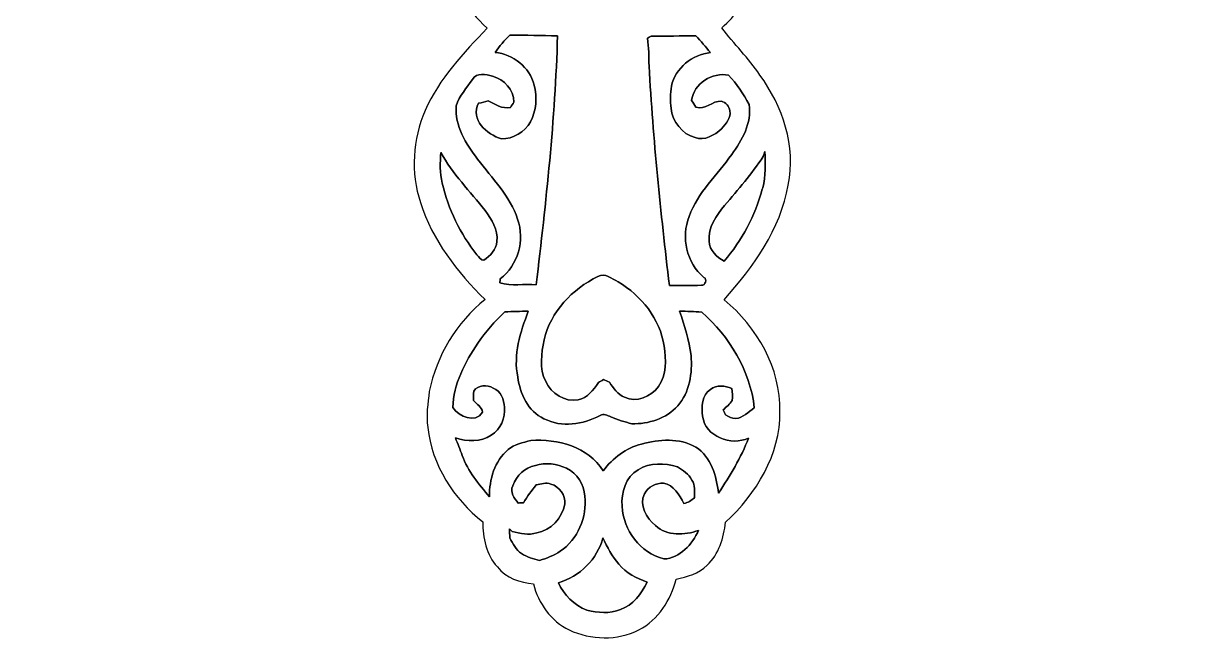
# Model space of a CAD drawing. Header units: centimetres. Extents: x -9.1 to 9.1, y -13.4 to 13.3.
# Drawn here: x -9.13 to 9.1, y -13.37 to -3.67 of the extents above; entities that cross this region are included whole.
import ezdxf

# ---------------------------------------------------------------- set-up
doc = ezdxf.new("R2010")
doc.units = ezdxf.units.CM
doc.header["$MEASUREMENT"] = 0
doc.layers.add('Camada 1', color=7, linetype='Continuous')

msp = doc.modelspace()

# ---------------------------------------------------------------- linework, layer by layer
at = {"layer": 'Camada 1', "color": 156}
for points, knots in [([(-0.7821, 12.99104), (-0.5775, 13.19671), (-0.28963, 13.30959), (-0.00141, 13.31806), (-0.00141, 13.31806), (0.34008, 13.31559), (0.68297, 13.15861), (0.89076, 12.88415), (0.89076, 12.88415), (1.12148, 12.59487), (1.18533, 12.18776), (1.0682, 11.83852), (1.0682, 11.83852), (1.03187, 11.71328), (0.9525, 11.6085), (0.89288, 11.49456), (0.89288, 11.49456), (0.89429, 11.26666), (0.93698, 11.04088), (0.96414, 10.81511), (0.96414, 10.81511), (1.40582, 10.79358), (1.8549, 10.59568), (2.11771, 10.2309), (2.11771, 10.2309), (2.34809, 9.92751), (2.43945, 9.54369), (2.47015, 9.17045), (2.47015, 9.17045), (2.48532, 9.07062), (2.46661, 8.96231), (2.5167, 8.87024), (2.5167, 8.87024), (2.75271, 8.37529), (2.88149, 7.8052), (2.76331, 7.26086), (2.76331, 7.26086), (2.6938, 6.92714), (2.54776, 6.6033), (2.30857, 6.35669), (2.30857, 6.35669), (2.49836, 6.17748), (2.60631, 5.93195), (2.68427, 5.68747), (2.68427, 5.68747), (2.81657, 5.26062), (2.83069, 4.77448), (2.6222, 4.36915), (2.6222, 4.36915), (3.04375, 4.4792), (3.48614, 4.47604), (3.91829, 4.44958), (3.91829, 4.44958), (4.17052, 4.41924), (4.41888, 4.36245), (4.65842, 4.27708), (4.65842, 4.27708), (4.87362, 4.4143), (5.07576, 4.5787), (5.31883, 4.66831), (5.31883, 4.66831), (5.79191, 4.85315), (6.34576, 4.88173), (6.81177, 4.66054), (6.81177, 4.66054), (7.0238, 4.56423), (7.2009, 4.40619), (7.34413, 4.22451), (7.34413, 4.22451), (7.60236, 4.23438), (7.8807, 4.16947), (8.06379, 3.97544), (8.06379, 3.97544), (8.22466, 3.82658), (8.2864, 3.6068), (8.32238, 3.39794), (8.32238, 3.39794), (8.58485, 3.24167), (8.8466, 3.04835), (8.97078, 2.75872), (8.97078, 2.75872), (9.06426, 2.44722), (9.10132, 2.10326), (8.99089, 1.79105), (8.99089, 1.79105), (8.89916, 1.51729), (8.72559, 1.27599), (8.51217, 1.08374), (8.51217, 1.08374), (8.42186, 1.01035), (8.3954, 0.89358), (8.34707, 0.7934), (8.34707, 0.7934), (8.27229, 0.63394), (8.16222, 0.47978), (8.00028, 0.40075), (8.00028, 0.40075), (7.82389, 0.31537), (7.62528, 0.29669), (7.44395, 0.22542), (7.44395, 0.22542), (7.30143, -0.08466), (6.99593, -0.2988), (6.66679, -0.36865), (6.66679, -0.36865), (6.37928, -0.4385), (6.07976, -0.41768), (5.78943, -0.37889), (5.78943, -0.37889), (5.36857, -0.32597), (4.98686, -0.12734), (4.62738, 0.08714), (4.62738, 0.08714), (4.11621, -0.23847), (3.49496, -0.37112), (2.89348, -0.3383), (2.89348, -0.3383), (2.74179, -0.33513), (2.59432, -0.29739), (2.44722, -0.26528), (2.44722, -0.26528), (2.44052, -0.63675), (2.516, -1.00365), (2.52518, -1.37478), (2.52518, -1.37478), (2.5541, -1.93852), (2.5273, -2.5206), (2.31422, -3.05047), (2.31422, -3.05047), (2.21014, -3.31364), (2.04857, -3.55494), (1.83339, -3.73979), (1.83339, -3.73979), (2.02742, -3.99097), (2.25, -4.21922), (2.43134, -4.48062), (2.43134, -4.48062), (2.78977, -4.9717), (3.00248, -5.60139), (2.87796, -6.20959), (2.87796, -6.20959), (2.75307, -6.90386), (2.33115, -7.49723), (1.87006, -8.01229), (1.87006, -8.01229), (2.38901, -8.43986), (2.76189, -9.08614), (2.74567, -9.77159), (2.74567, -9.77159), (2.7559, -10.44575), (2.37243, -11.05958), (1.89335, -11.50584), (1.89335, -11.50584), (1.86055, -11.75173), (1.7921, -12.00962), (1.60338, -12.18352), (1.60338, -12.18352), (1.4725, -12.31265), (1.29222, -12.36802), (1.11583, -12.40048), (1.11583, -12.40048), (1.03433, -12.72786), (0.83572, -13.04008), (0.53057, -13.19917), (0.53057, -13.19917), (0.19297, -13.36993), (-0.2226, -13.35863), (-0.56198, -13.19917), (-0.56198, -13.19917), (-0.8509, -13.063), (-1.0488, -12.78042), (-1.12253, -12.47422), (-1.12253, -12.47422), (-1.3349, -12.45693), (-1.55256, -12.38144), (-1.69016, -12.21034), (-1.69016, -12.21034), (-1.86619, -12.01949), (-1.91698, -11.75278), (-1.91876, -11.50126), (-1.91876, -11.50126), (-2.37384, -11.13649), (-2.72204, -10.60732), (-2.78024, -10.01818), (-2.78024, -10.01818), (-2.81269, -9.82944), (-2.77953, -9.6393), (-2.75907, -9.45127), (-2.75907, -9.45127), (-2.64159, -8.88965), (-2.33115, -8.36753), (-1.8817, -8.00946), (-1.8817, -8.00946), (-2.32127, -7.58155), (-2.71039, -7.07495), (-2.89772, -6.48334), (-2.89772, -6.48334), (-3.0494, -6.01415), (-3.02541, -5.48957), (-2.82151, -5.03977), (-2.82151, -5.03977), (-2.60526, -4.53602), (-2.21933, -4.13597), (-1.84925, -3.74297), (-1.84925, -3.74297), (-2.18227, -3.46321), (-2.3696, -3.04799), (-2.46238, -2.63102), (-2.46238, -2.63102), (-2.5982, -2.05527), (-2.55198, -1.45944), (-2.51283, -0.87558), (-2.51283, -0.87558), (-2.51283, -0.87558), (-2.4959, -0.85195), (-2.4959, -0.85195), (-2.4959, -0.85195), (-2.49061, -0.72073), (-2.48637, -0.58949), (-2.46556, -0.45966), (-2.46556, -0.45966), (-2.46308, -0.40815), (-2.46062, -0.35701), (-2.45816, -0.30621), (-2.45816, -0.30621), (-2.46803, -0.29669), (-2.48778, -0.27798), (-2.49765, -0.26882), (-2.49765, -0.26882), (-2.70581, -0.31855), (-2.92206, -0.34042), (-3.13477, -0.31291), (-3.13477, -0.31291), (-3.65936, -0.27164), (-4.17724, -0.1136), (-4.62385, 0.16722), (-4.62385, 0.16722), (-4.89832, 0.00847), (-5.16395, -0.17003), (-5.45994, -0.28787), (-5.45994, -0.28787), (-5.9891, -0.48718), (-6.61492, -0.4512), (-7.09824, -0.14746), (-7.09824, -0.14746), (-7.28345, -0.03915), (-7.44326, 0.11994), (-7.51769, 0.32456), (-7.51769, 0.32456), (-7.75511, 0.40286), (-8.02216, 0.43144), (-8.21795, 0.60077), (-8.21795, 0.60077), (-8.37071, 0.73377), (-8.42574, 0.93591), (-8.53016, 1.10172), (-8.53016, 1.10172), (-8.68644, 1.24989), (-8.8399, 1.40652), (-8.93692, 1.6016), (-8.93692, 1.6016), (-9.1327, 1.96744), (-9.11366, 2.41406), (-8.97784, 2.79646), (-8.97784, 2.79646), (-8.86847, 3.08151), (-8.60248, 3.24872), (-8.36083, 3.41066), (-8.36083, 3.41066), (-8.33543, 3.61631), (-8.24582, 3.82057), (-8.08214, 3.95286), (-8.08214, 3.95286), (-7.89586, 4.10739), (-7.64433, 4.15466), (-7.40798, 4.1476), (-7.40798, 4.1476), (-7.1247, 4.53602), (-6.65339, 4.76849), (-6.17431, 4.77378), (-6.17431, 4.77378), (-5.80354, 4.77485), (-5.40456, 4.76355), (-5.08282, 4.55507), (-5.08282, 4.55507), (-4.89761, 4.43123), (-4.73109, 4.28096), (-4.54306, 4.16102), (-4.54306, 4.16102), (-4.12855, 4.39349), (-3.63677, 4.40055), (-3.17429, 4.39208), (-3.17429, 4.39208), (-2.99473, 4.38855), (-2.81552, 4.37656), (-2.63701, 4.35785), (-2.63701, 4.35785), (-2.68639, 4.46475), (-2.72625, 4.57553), (-2.75978, 4.6877), (-2.75978, 4.6877), (-2.83951, 5.05319), (-2.79152, 5.43453), (-2.66912, 5.78484), (-2.66912, 5.78484), (-2.59432, 5.99227), (-2.49485, 6.1969), (-2.33291, 6.35105), (-2.33291, 6.35105), (-2.68357, 6.74017), (-2.82327, 7.28203), (-2.81622, 7.79638), (-2.81622, 7.79638), (-2.82081, 8.13046), (-2.74319, 8.46208), (-2.6222, 8.77216), (-2.6222, 8.77216), (-2.56821, 8.89811), (-2.59079, 9.03816), (-2.56786, 9.17045), (-2.56786, 9.17045), (-2.52589, 9.59449), (-2.38583, 10.02735), (-2.07785, 10.33391), (-2.07785, 10.33391), (-1.7928, 10.63096), (-1.38606, 10.7823), (-0.98178, 10.81546), (-0.98178, 10.81546), (-0.95496, 11.05781), (-0.92039, 11.29947), (-0.89992, 11.54253), (-0.89992, 11.54253), (-1.22624, 11.96833), (-1.1684, 12.62168), (-0.7821, 12.99104)], [0, 0, 0, 0, 0.01176471, 0.01176471, 0.01176471, 0.01176471, 0.02352941, 0.02352941, 0.02352941, 0.02352941, 0.03529412, 0.03529412, 0.03529412, 0.03529412, 0.04705882, 0.04705882, 0.04705882, 0.04705882, 0.05882353, 0.05882353, 0.05882353, 0.05882353, 0.07058824, 0.07058824, 0.07058824, 0.07058824, 0.08235294, 0.08235294, 0.08235294, 0.08235294, 0.09411765, 0.09411765, 0.09411765, 0.09411765, 0.10588235, 0.10588235, 0.10588235, 0.10588235, 0.11764706, 0.11764706, 0.11764706, 0.11764706, 0.12941176, 0.12941176, 0.12941176, 0.12941176, 0.14117647, 0.14117647, 0.14117647, 0.14117647, 0.15294118, 0.15294118, 0.15294118, 0.15294118, 0.16470588, 0.16470588, 0.16470588, 0.16470588, 0.17647059, 0.17647059, 0.17647059, 0.17647059, 0.18823529, 0.18823529, 0.18823529, 0.18823529, 0.2, 0.2, 0.2, 0.2, 0.21176471, 0.21176471, 0.21176471, 0.21176471, 0.22352941, 0.22352941, 0.22352941, 0.22352941, 0.23529412, 0.23529412, 0.23529412, 0.23529412, 0.24705882, 0.24705882, 0.24705882, 0.24705882, 0.25882353, 0.25882353, 0.25882353, 0.25882353, 0.27058824, 0.27058824, 0.27058824, 0.27058824, 0.28235294, 0.28235294, 0.28235294, 0.28235294, 0.29411765, 0.29411765, 0.29411765, 0.29411765, 0.30588235, 0.30588235, 0.30588235, 0.30588235, 0.31764706, 0.31764706, 0.31764706, 0.31764706, 0.32941176, 0.32941176, 0.32941176, 0.32941176, 0.34117647, 0.34117647, 0.34117647, 0.34117647, 0.35294118, 0.35294118, 0.35294118, 0.35294118, 0.36470588, 0.36470588, 0.36470588, 0.36470588, 0.37647059, 0.37647059, 0.37647059, 0.37647059, 0.38823529, 0.38823529, 0.38823529, 0.38823529, 0.4, 0.4, 0.4, 0.4, 0.41176471, 0.41176471, 0.41176471, 0.41176471, 0.42352941, 0.42352941, 0.42352941, 0.42352941, 0.43529412, 0.43529412, 0.43529412, 0.43529412, 0.44705882, 0.44705882, 0.44705882, 0.44705882, 0.45882353, 0.45882353, 0.45882353, 0.45882353, 0.47058824, 0.47058824, 0.47058824, 0.47058824, 0.48235294, 0.48235294, 0.48235294, 0.48235294, 0.49411765, 0.49411765, 0.49411765, 0.49411765, 0.50588235, 0.50588235, 0.50588235, 0.50588235, 0.51764706, 0.51764706, 0.51764706, 0.51764706, 0.52941176, 0.52941176, 0.52941176, 0.52941176, 0.54117647, 0.54117647, 0.54117647, 0.54117647, 0.55294118, 0.55294118, 0.55294118, 0.55294118, 0.56470588, 0.56470588, 0.56470588, 0.56470588, 0.57647059, 0.57647059, 0.57647059, 0.57647059, 0.58823529, 0.58823529, 0.58823529, 0.58823529, 0.6, 0.6, 0.6, 0.6, 0.61176471, 0.61176471, 0.61176471, 0.61176471, 0.62352941, 0.62352941, 0.62352941, 0.62352941, 0.63529412, 0.63529412, 0.63529412, 0.63529412, 0.64705882, 0.64705882, 0.64705882, 0.64705882, 0.65882353, 0.65882353, 0.65882353, 0.65882353, 0.67058824, 0.67058824, 0.67058824, 0.67058824, 0.68235294, 0.68235294, 0.68235294, 0.68235294, 0.69411765, 0.69411765, 0.69411765, 0.69411765, 0.70588235, 0.70588235, 0.70588235, 0.70588235, 0.71764706, 0.71764706, 0.71764706, 0.71764706, 0.72941176, 0.72941176, 0.72941176, 0.72941176, 0.74117647, 0.74117647, 0.74117647, 0.74117647, 0.75294118, 0.75294118, 0.75294118, 0.75294118, 0.76470588, 0.76470588, 0.76470588, 0.76470588, 0.77647059, 0.77647059, 0.77647059, 0.77647059, 0.78823529, 0.78823529, 0.78823529, 0.78823529, 0.8, 0.8, 0.8, 0.8, 0.81176471, 0.81176471, 0.81176471, 0.81176471, 0.82352941, 0.82352941, 0.82352941, 0.82352941, 0.83529412, 0.83529412, 0.83529412, 0.83529412, 0.84705882, 0.84705882, 0.84705882, 0.84705882, 0.85882353, 0.85882353, 0.85882353, 0.85882353, 0.87058824, 0.87058824, 0.87058824, 0.87058824, 0.88235294, 0.88235294, 0.88235294, 0.88235294, 0.89411765, 0.89411765, 0.89411765, 0.89411765, 0.90588235, 0.90588235, 0.90588235, 0.90588235, 0.91764706, 0.91764706, 0.91764706, 0.91764706, 0.92941176, 0.92941176, 0.92941176, 0.92941176, 0.94117647, 0.94117647, 0.94117647, 0.94117647, 0.95294118, 0.95294118, 0.95294118, 0.95294118, 0.96470588, 0.96470588, 0.96470588, 0.96470588, 0.97647059, 0.97647059, 0.97647059, 0.97647059, 1, 1, 1, 1]), ([(-1.49224, -3.8548), (-1.49224, -3.8548), (-1.49224, -3.8548), (-1.49224, -3.8548), (-1.49224, -3.8548), (-1.57762, -3.93805), (-1.65876, -4.0259), (-1.72578, -4.12503), (-1.72578, -4.12503), (-1.44604, -4.15712), (-1.17722, -4.3568), (-1.11407, -4.63868), (-1.11407, -4.63868), (-1.05798, -4.82917), (-1.08196, -5.03977), (-1.16945, -5.21687), (-1.16945, -5.21687), (-1.25942, -5.38302), (-1.43968, -5.48286), (-1.62736, -5.48498), (-1.62736, -5.48498), (-1.84996, -5.41267), (-2.12407, -5.17913), (-1.98332, -4.92548), (-1.98332, -4.92548), (-1.93321, -4.91208), (-1.88348, -4.89832), (-1.83339, -4.88562), (-1.83339, -4.88562), (-1.72332, -4.93994), (-1.61361, -5.01896), (-1.48378, -4.99004), (-1.48378, -4.99004), (-1.47038, -4.96922), (-1.44392, -4.92794), (-1.4305, -4.90714), (-1.4305, -4.90714), (-1.42769, -4.70992), (-1.58574, -4.55259), (-1.76635, -4.50037), (-1.76635, -4.50037), (-1.86937, -4.46722), (-2.01295, -4.4383), (-2.08033, -4.54942), (-2.08033, -4.54942), (-2.17204, -4.68207), (-2.28458, -4.808), (-2.33469, -4.96359), (-2.33469, -4.96359), (-2.36326, -5.27897), (-2.18227, -5.56224), (-1.99918, -5.80284), (-1.99918, -5.80284), (-1.77375, -6.10517), (-1.48766, -6.37962), (-1.37125, -6.74792), (-1.37125, -6.74792), (-1.25518, -7.07531), (-1.36525, -7.47077), (-1.64394, -7.68139), (-1.64394, -7.68139), (-1.6457, -7.69725), (-1.64923, -7.72936), (-1.65099, -7.74522), (-1.65099, -7.74522), (-1.46543, -7.80097), (-1.26965, -7.76145), (-1.07914, -7.77558), (-1.07914, -7.77558), (-0.92638, -6.47593), (-0.78176, -5.17313), (-0.74541, -3.86432), (-0.74541, -3.86432), (-0.99447, -3.86045), (-1.24319, -3.8555), (-1.49224, -3.8548)], [0, 0, 0, 0, 0.05, 0.05, 0.05, 0.05, 0.1, 0.1, 0.1, 0.1, 0.15, 0.15, 0.15, 0.15, 0.2, 0.2, 0.2, 0.2, 0.25, 0.25, 0.25, 0.25, 0.3, 0.3, 0.3, 0.3, 0.35, 0.35, 0.35, 0.35, 0.4, 0.4, 0.4, 0.4, 0.45, 0.45, 0.45, 0.45, 0.5, 0.5, 0.5, 0.5, 0.55, 0.55, 0.55, 0.55, 0.6, 0.6, 0.6, 0.6, 0.65, 0.65, 0.65, 0.65, 0.7, 0.7, 0.7, 0.7, 0.75, 0.75, 0.75, 0.75, 0.8, 0.8, 0.8, 0.8, 0.85, 0.85, 0.85, 0.85, 0.9, 0.9, 0.9, 0.9, 1, 1, 1, 1]), ([(0.66533, -3.90384), (0.66533, -3.90384), (0.66533, -3.90384), (0.66533, -3.90384), (0.66533, -3.90384), (0.69215, -4.04741), (0.68579, -4.19417), (0.69179, -4.33951), (0.69179, -4.33951), (0.75564, -5.49275), (0.87383, -6.64209), (1.01106, -7.78862), (1.01106, -7.78862), (1.17897, -7.78544), (1.34725, -7.79497), (1.51518, -7.7851), (1.51518, -7.7851), (1.57409, -7.78474), (1.6129, -7.6895), (1.55151, -7.66127), (1.55151, -7.66127), (1.27776, -7.43408), (1.19167, -7.02839), (1.32045, -6.70172), (1.32045, -6.70172), (1.45944, -6.3267), (1.76035, -6.04872), (1.98861, -5.72981), (1.98861, -5.72981), (2.15194, -5.50474), (2.30823, -5.23309), (2.26201, -4.94454), (2.26201, -4.94454), (2.17557, -4.77838), (2.06691, -4.61963), (1.94027, -4.48203), (1.94027, -4.48203), (1.68909, -4.43371), (1.38888, -4.61291), (1.36031, -4.88173), (1.36031, -4.88173), (1.38148, -4.91771), (1.40404, -4.95299), (1.4284, -4.98756), (1.4284, -4.98756), (1.57444, -5.03519), (1.68521, -4.88492), (1.82633, -4.89055), (1.82633, -4.89055), (1.89301, -4.91067), (1.95297, -4.9717), (1.95967, -5.04367), (1.95967, -5.04367), (1.98049, -5.15513), (1.89652, -5.24827), (1.82915, -5.32623), (1.82915, -5.32623), (1.72084, -5.42678), (1.56457, -5.51921), (1.41357, -5.46311), (1.41357, -5.46311), (1.20931, -5.40807), (1.05798, -5.21334), (1.03645, -5.00591), (1.03645, -5.00591), (1.02481, -4.8895), (1.02446, -4.77097), (1.04315, -4.65525), (1.04315, -4.65525), (1.10277, -4.37091), (1.37125, -4.15819), (1.65452, -4.1275), (1.65452, -4.1275), (1.58009, -4.03825), (1.506, -3.94864), (1.42628, -3.86432), (1.42628, -3.86432), (1.19274, -3.86749), (0.95956, -3.87068), (0.72636, -3.87032), (0.72636, -3.87032), (0.7112, -3.87879), (0.6805, -3.89536), (0.66533, -3.90384)], [0, 0, 0, 0, 0.04545455, 0.04545455, 0.04545455, 0.04545455, 0.09090909, 0.09090909, 0.09090909, 0.09090909, 0.13636364, 0.13636364, 0.13636364, 0.13636364, 0.18181818, 0.18181818, 0.18181818, 0.18181818, 0.22727273, 0.22727273, 0.22727273, 0.22727273, 0.27272727, 0.27272727, 0.27272727, 0.27272727, 0.31818182, 0.31818182, 0.31818182, 0.31818182, 0.36363636, 0.36363636, 0.36363636, 0.36363636, 0.40909091, 0.40909091, 0.40909091, 0.40909091, 0.45454545, 0.45454545, 0.45454545, 0.45454545, 0.5, 0.5, 0.5, 0.5, 0.54545455, 0.54545455, 0.54545455, 0.54545455, 0.59090909, 0.59090909, 0.59090909, 0.59090909, 0.63636364, 0.63636364, 0.63636364, 0.63636364, 0.68181818, 0.68181818, 0.68181818, 0.68181818, 0.72727273, 0.72727273, 0.72727273, 0.72727273, 0.77272727, 0.77272727, 0.77272727, 0.77272727, 0.81818182, 0.81818182, 0.81818182, 0.81818182, 0.86363636, 0.86363636, 0.86363636, 0.86363636, 0.90909091, 0.90909091, 0.90909091, 0.90909091, 1, 1, 1, 1]), ([(-2.5541, -6.17889), (-2.5541, -6.17889), (-2.5541, -6.17889), (-2.5541, -6.17889), (-2.5541, -6.17889), (-2.4585, -6.58741), (-2.27436, -6.97759), (-2.00978, -7.30391), (-2.00978, -7.30391), (-1.97555, -7.3339), (-1.95438, -7.39352), (-1.90041, -7.39069), (-1.90041, -7.39069), (-1.79951, -7.32401), (-1.70709, -7.22136), (-1.69721, -7.09577), (-1.69721, -7.09577), (-1.67745, -6.91373), (-1.7794, -6.75004), (-1.88066, -6.60858), (-1.88066, -6.60858), (-2.11983, -6.30977), (-2.39289, -6.03391), (-2.57844, -5.69595), (-2.57844, -5.69595), (-2.58692, -5.85716), (-2.59644, -6.02121), (-2.5541, -6.17889)], [0, 0, 0, 0, 0.125, 0.125, 0.125, 0.125, 0.25, 0.25, 0.25, 0.25, 0.375, 0.375, 0.375, 0.375, 0.5, 0.5, 0.5, 0.5, 0.625, 0.625, 0.625, 0.625, 0.75, 0.75, 0.75, 0.75, 1, 1, 1, 1]), ([(2.48391, -5.7598), (2.48391, -5.7598), (2.48391, -5.7598), (2.48391, -5.7598), (2.48391, -5.7598), (2.30399, -6.03355), (2.09196, -6.28368), (1.87713, -6.53026), (1.87713, -6.53026), (1.74766, -6.68901), (1.6129, -6.87704), (1.63476, -7.09329), (1.63476, -7.09329), (1.64076, -7.23618), (1.75331, -7.34447), (1.87289, -7.40728), (1.87289, -7.40728), (2.14595, -7.07707), (2.36007, -6.69361), (2.46556, -6.27661), (2.46556, -6.27661), (2.46556, -6.27661), (2.47931, -6.25439), (2.47931, -6.25439), (2.47931, -6.25439), (2.51953, -6.06636), (2.52341, -5.87375), (2.50895, -5.68289), (2.50895, -5.68289), (2.5026, -5.70194), (2.49025, -5.7404), (2.48391, -5.7598)], [0, 0, 0, 0, 0.11111111, 0.11111111, 0.11111111, 0.11111111, 0.22222222, 0.22222222, 0.22222222, 0.22222222, 0.33333333, 0.33333333, 0.33333333, 0.33333333, 0.44444444, 0.44444444, 0.44444444, 0.44444444, 0.55555556, 0.55555556, 0.55555556, 0.55555556, 0.66666667, 0.66666667, 0.66666667, 0.66666667, 0.77777778, 0.77777778, 0.77777778, 0.77777778, 1, 1, 1, 1]), ([(-0.11394, -7.6468), (-0.11394, -7.6468), (-0.11394, -7.6468), (-0.11394, -7.6468), (-0.11394, -7.6468), (-0.51257, -7.84436), (-0.85548, -8.1982), (-0.95391, -8.642), (-0.95391, -8.642), (-0.99905, -8.85577), (-1.03399, -9.09355), (-0.93098, -9.29674), (-0.93098, -9.29674), (-0.84561, -9.48689), (-0.62934, -9.62271), (-0.41945, -9.58461), (-0.41945, -9.58461), (-0.27586, -9.55321), (-0.17955, -9.42939), (-0.10371, -9.31262), (-0.10371, -9.31262), (-0.07725, -9.2971), (-0.05045, -9.28158), (-0.02363, -9.26641), (-0.02363, -9.26641), (0.00669, -9.27946), (0.03703, -9.29286), (0.06809, -9.30663), (0.06809, -9.30663), (0.13158, -9.39906), (0.19897, -9.49783), (0.30585, -9.54439), (0.30585, -9.54439), (0.49283, -9.63682), (0.7239, -9.5324), (0.83996, -9.37472), (0.83996, -9.37472), (0.97296, -9.19127), (0.95919, -8.95278), (0.9285, -8.74041), (0.9285, -8.74041), (0.86218, -8.31356), (0.57396, -7.9449), (0.2053, -7.73077), (0.2053, -7.73077), (0.10936, -7.68068), (-0.00246, -7.58189), (-0.11394, -7.6468)], [0, 0, 0, 0, 0.07692308, 0.07692308, 0.07692308, 0.07692308, 0.15384615, 0.15384615, 0.15384615, 0.15384615, 0.23076923, 0.23076923, 0.23076923, 0.23076923, 0.30769231, 0.30769231, 0.30769231, 0.30769231, 0.38461538, 0.38461538, 0.38461538, 0.38461538, 0.46153846, 0.46153846, 0.46153846, 0.46153846, 0.53846154, 0.53846154, 0.53846154, 0.53846154, 0.61538462, 0.61538462, 0.61538462, 0.61538462, 0.69230769, 0.69230769, 0.69230769, 0.69230769, 0.76923077, 0.76923077, 0.76923077, 0.76923077, 0.84615385, 0.84615385, 0.84615385, 0.84615385, 1, 1, 1, 1]), ([(-1.57198, -8.20208), (-1.57198, -8.20208), (-1.57198, -8.20208), (-1.57198, -8.20208), (-1.57198, -8.20208), (-1.72966, -8.3506), (-1.8743, -8.51358), (-1.99531, -8.6935), (-1.99531, -8.6935), (-2.19638, -8.99478), (-2.37842, -9.33591), (-2.39006, -9.70526), (-2.39006, -9.70526), (-2.29022, -9.84637), (-2.03834, -9.96421), (-1.92229, -9.77652), (-1.92229, -9.77652), (-1.93216, -9.69468), (-2.01541, -9.65059), (-2.06587, -9.59379), (-2.06587, -9.59379), (-2.06516, -9.54439), (-2.06691, -9.49537), (-2.0588, -9.44703), (-2.0588, -9.44703), (-1.99214, -9.34507), (-1.85173, -9.34895), (-1.75401, -9.39906), (-1.75401, -9.39906), (-1.633, -9.44597), (-1.5875, -9.58215), (-1.57621, -9.70068), (-1.57621, -9.70068), (-1.56845, -9.8672), (-1.63371, -10.0517), (-1.7854, -10.13777), (-1.7854, -10.13777), (-1.9498, -10.25031), (-2.16464, -10.24183), (-2.34702, -10.18117), (-2.34702, -10.18117), (-2.31174, -10.2736), (-2.27682, -10.36601), (-2.24225, -10.45915), (-2.24225, -10.45915), (-2.1477, -10.70292), (-1.98542, -10.9114), (-1.81434, -11.1065), (-1.81434, -11.1065), (-1.81504, -10.83663), (-1.73601, -10.54347), (-1.52011, -10.36637), (-1.52011, -10.36637), (-1.42063, -10.281), (-1.28869, -10.25596), (-1.16628, -10.22173), (-1.16628, -10.22173), (-0.74577, -10.19422), (-0.26387, -10.3198), (-0.02857, -10.69798), (-0.02857, -10.69798), (0.12347, -10.5029), (0.32737, -10.33921), (0.5715, -10.27959), (0.5715, -10.27959), (0.84842, -10.20268), (1.16557, -10.17939), (1.42416, -10.32544), (1.42416, -10.32544), (1.66792, -10.48244), (1.74871, -10.77982), (1.78328, -11.05076), (1.78328, -11.05076), (1.9632, -10.77453), (2.13571, -10.49267), (2.25531, -10.18399), (2.25531, -10.18399), (1.98332, -10.31558), (1.57161, -10.16353), (1.53246, -9.84179), (1.53246, -9.84179), (1.51377, -9.69468), (1.51694, -9.50841), (1.65734, -9.41951), (1.65734, -9.41951), (1.75436, -9.34402), (1.88382, -9.35989), (1.98966, -9.40681), (1.98966, -9.40681), (1.99424, -9.46855), (2.01117, -9.53169), (1.99602, -9.59343), (1.99602, -9.59343), (1.9632, -9.65305), (1.90465, -9.69327), (1.85702, -9.74054), (1.85702, -9.74054), (1.86901, -9.76736), (1.88066, -9.79452), (1.89264, -9.82203), (1.89264, -9.82203), (1.94344, -9.84355), (1.99178, -9.88165), (2.05034, -9.87672), (2.05034, -9.87672), (2.16887, -9.86895), (2.25212, -9.77299), (2.3435, -9.70879), (2.3435, -9.70879), (2.2807, -9.12424), (1.95192, -8.59155), (1.51906, -8.2049), (1.51906, -8.2049), (1.40229, -8.19784), (1.28517, -8.1936), (1.1684, -8.1908), (1.1684, -8.1908), (1.25095, -8.41691), (1.31726, -8.65046), (1.35078, -8.88929), (1.35078, -8.88929), (1.37548, -9.16374), (1.32679, -9.46396), (1.14299, -9.67916), (1.14299, -9.67916), (0.96202, -9.87707), (0.68333, -9.96914), (0.4198, -9.95927), (0.4198, -9.95927), (0.30762, -9.92998), (0.19543, -9.89965), (0.08995, -9.85097), (0.08995, -9.85097), (0.03703, -9.83014), (-0.02222, -9.7917), (-0.07654, -9.83085), (-0.07654, -9.83085), (-0.34536, -9.96772), (-0.6798, -10.02665), (-0.95778, -9.88094), (-0.95778, -9.88094), (-1.21108, -9.767), (-1.33173, -9.48689), (-1.36983, -9.22725), (-1.36983, -9.22725), (-1.4418, -8.87377), (-1.32856, -8.51923), (-1.20402, -8.1915), (-1.20402, -8.1915), (-1.32679, -8.1936), (-1.44955, -8.19784), (-1.57198, -8.20208)], [0, 0, 0, 0, 0.02564103, 0.02564103, 0.02564103, 0.02564103, 0.05128205, 0.05128205, 0.05128205, 0.05128205, 0.07692308, 0.07692308, 0.07692308, 0.07692308, 0.1025641, 0.1025641, 0.1025641, 0.1025641, 0.12820513, 0.12820513, 0.12820513, 0.12820513, 0.15384615, 0.15384615, 0.15384615, 0.15384615, 0.17948718, 0.17948718, 0.17948718, 0.17948718, 0.20512821, 0.20512821, 0.20512821, 0.20512821, 0.23076923, 0.23076923, 0.23076923, 0.23076923, 0.25641026, 0.25641026, 0.25641026, 0.25641026, 0.28205128, 0.28205128, 0.28205128, 0.28205128, 0.30769231, 0.30769231, 0.30769231, 0.30769231, 0.33333333, 0.33333333, 0.33333333, 0.33333333, 0.35897436, 0.35897436, 0.35897436, 0.35897436, 0.38461538, 0.38461538, 0.38461538, 0.38461538, 0.41025641, 0.41025641, 0.41025641, 0.41025641, 0.43589744, 0.43589744, 0.43589744, 0.43589744, 0.46153846, 0.46153846, 0.46153846, 0.46153846, 0.48717949, 0.48717949, 0.48717949, 0.48717949, 0.51282051, 0.51282051, 0.51282051, 0.51282051, 0.53846154, 0.53846154, 0.53846154, 0.53846154, 0.56410256, 0.56410256, 0.56410256, 0.56410256, 0.58974359, 0.58974359, 0.58974359, 0.58974359, 0.61538462, 0.61538462, 0.61538462, 0.61538462, 0.64102564, 0.64102564, 0.64102564, 0.64102564, 0.66666667, 0.66666667, 0.66666667, 0.66666667, 0.69230769, 0.69230769, 0.69230769, 0.69230769, 0.71794872, 0.71794872, 0.71794872, 0.71794872, 0.74358974, 0.74358974, 0.74358974, 0.74358974, 0.76923077, 0.76923077, 0.76923077, 0.76923077, 0.79487179, 0.79487179, 0.79487179, 0.79487179, 0.82051282, 0.82051282, 0.82051282, 0.82051282, 0.84615385, 0.84615385, 0.84615385, 0.84615385, 0.87179487, 0.87179487, 0.87179487, 0.87179487, 0.8974359, 0.8974359, 0.8974359, 0.8974359, 0.92307692, 0.92307692, 0.92307692, 0.92307692, 0.94871795, 0.94871795, 0.94871795, 0.94871795, 1, 1, 1, 1]), ([(-1.44709, -10.93328), (-1.44709, -10.93328), (-1.44709, -10.93328), (-1.44709, -10.93328), (-1.44709, -10.93328), (-1.49577, -11.03488), (-1.42875, -11.13296), (-1.36172, -11.20563), (-1.36172, -11.20563), (-1.3416, -11.20493), (-1.30104, -11.20315), (-1.28057, -11.2021), (-1.28057, -11.2021), (-1.21954, -11.10402), (-1.15605, -11.00737), (-1.07879, -10.92129), (-1.07879, -10.92129), (-1.00365, -10.9086), (-0.92428, -10.87437), (-0.84949, -10.9093), (-0.84949, -10.9093), (-0.71225, -10.94493), (-0.61948, -11.08357), (-0.63112, -11.22362), (-0.63112, -11.22362), (-0.67168, -11.44198), (-0.84983, -11.63425), (-1.07068, -11.67553), (-1.07068, -11.67553), (-1.19839, -11.71327), (-1.33032, -11.684), (-1.45625, -11.65472), (-1.45625, -11.65472), (-1.46719, -11.64342), (-1.48943, -11.62085), (-1.50071, -11.60955), (-1.50071, -11.60955), (-1.4993, -11.65718), (-1.49684, -11.70515), (-1.49436, -11.75349), (-1.49436, -11.75349), (-1.44392, -11.84134), (-1.40158, -11.94293), (-1.31127, -11.99832), (-1.31127, -11.99832), (-1.22731, -12.05864), (-1.12501, -12.08229), (-1.02693, -12.1098), (-1.02693, -12.1098), (-0.91581, -12.06958), (-0.80081, -12.03289), (-0.70343, -11.96374), (-0.70343, -11.96374), (-0.4265, -11.77678), (-0.28151, -11.42576), (-0.31503, -11.09768), (-0.31503, -11.09768), (-0.33126, -10.91564), (-0.43427, -10.73643), (-0.60466, -10.65988), (-0.60466, -10.65988), (-0.89288, -10.51065), (-1.3395, -10.5939), (-1.44709, -10.93328)], [0, 0, 0, 0, 0.05882353, 0.05882353, 0.05882353, 0.05882353, 0.11764706, 0.11764706, 0.11764706, 0.11764706, 0.17647059, 0.17647059, 0.17647059, 0.17647059, 0.23529412, 0.23529412, 0.23529412, 0.23529412, 0.29411765, 0.29411765, 0.29411765, 0.29411765, 0.35294118, 0.35294118, 0.35294118, 0.35294118, 0.41176471, 0.41176471, 0.41176471, 0.41176471, 0.47058824, 0.47058824, 0.47058824, 0.47058824, 0.52941176, 0.52941176, 0.52941176, 0.52941176, 0.58823529, 0.58823529, 0.58823529, 0.58823529, 0.64705882, 0.64705882, 0.64705882, 0.64705882, 0.70588235, 0.70588235, 0.70588235, 0.70588235, 0.76470588, 0.76470588, 0.76470588, 0.76470588, 0.82352941, 0.82352941, 0.82352941, 0.82352941, 0.88235294, 0.88235294, 0.88235294, 0.88235294, 1, 1, 1, 1]), ([(0.52246, -10.6821), (0.52246, -10.6821), (0.52246, -10.6821), (0.52246, -10.6821), (0.52246, -10.6821), (0.32419, -10.79324), (0.2494, -11.04018), (0.26952, -11.25536), (0.26952, -11.25536), (0.28609, -11.63109), (0.55457, -11.98845), (0.9218, -12.08405), (0.9218, -12.08405), (1.18109, -12.07523), (1.36701, -11.85333), (1.47002, -11.63496), (1.47002, -11.63496), (1.24882, -11.71645), (0.97754, -11.7235), (0.79128, -11.56017), (0.79128, -11.56017), (0.6551, -11.44235), (0.5274, -11.23772), (0.62159, -11.05853), (0.62159, -11.05853), (0.67556, -10.95021), (0.80186, -10.89025), (0.91897, -10.89166), (0.91897, -10.89166), (1.08267, -10.92164), (1.16311, -11.08109), (1.23895, -11.21127), (1.23895, -11.21127), (1.30457, -11.20352), (1.35573, -11.16259), (1.40475, -11.12202), (1.40475, -11.12202), (1.40545, -11.02854), (1.42098, -10.92553), (1.36418, -10.84403), (1.36418, -10.84403), (1.31692, -10.74844), (1.22344, -10.69269), (1.13805, -10.63625), (1.13805, -10.63625), (0.93768, -10.57451), (0.7059, -10.56674), (0.52246, -10.6821)], [0, 0, 0, 0, 0.07692308, 0.07692308, 0.07692308, 0.07692308, 0.15384615, 0.15384615, 0.15384615, 0.15384615, 0.23076923, 0.23076923, 0.23076923, 0.23076923, 0.30769231, 0.30769231, 0.30769231, 0.30769231, 0.38461538, 0.38461538, 0.38461538, 0.38461538, 0.46153846, 0.46153846, 0.46153846, 0.46153846, 0.53846154, 0.53846154, 0.53846154, 0.53846154, 0.61538462, 0.61538462, 0.61538462, 0.61538462, 0.69230769, 0.69230769, 0.69230769, 0.69230769, 0.76923077, 0.76923077, 0.76923077, 0.76923077, 0.84615385, 0.84615385, 0.84615385, 0.84615385, 1, 1, 1, 1]), ([(-0.73166, -12.45763), (-0.73166, -12.45763), (-0.73166, -12.45763), (-0.73166, -12.45763), (-0.73166, -12.45763), (-0.64664, -12.65555), (-0.4819, -12.80865), (-0.28363, -12.89049), (-0.28363, -12.89049), (-0.11148, -12.9286), (0.07372, -12.9487), (0.24165, -12.87992), (0.24165, -12.87992), (0.44167, -12.81182), (0.57255, -12.63156), (0.6604, -12.44847), (0.6604, -12.44847), (0.49423, -12.3899), (0.33372, -12.30277), (0.21731, -12.16837), (0.21731, -12.16837), (0.11148, -12.04382), (0.03527, -11.89813), (-0.0314, -11.75032), (-0.0314, -11.75032), (-0.11923, -12.08722), (-0.39899, -12.36132), (-0.73166, -12.45763)], [0, 0, 0, 0, 0.125, 0.125, 0.125, 0.125, 0.25, 0.25, 0.25, 0.25, 0.375, 0.375, 0.375, 0.375, 0.5, 0.5, 0.5, 0.5, 0.625, 0.625, 0.625, 0.625, 0.75, 0.75, 0.75, 0.75, 1, 1, 1, 1])]:
    msp.add_open_spline(points, degree=3, knots=knots, dxfattribs=at)
at = {"layer": 'Camada 1', "color": 7}
for points, knots in [([(-1.49224, -3.8548), (-1.24319, -3.8555), (-0.99447, -3.86045), (-0.74541, -3.86432), (-0.74541, -3.86432), (-0.78176, -5.17313), (-0.92638, -6.47593), (-1.07914, -7.77558), (-1.07914, -7.77558), (-1.26965, -7.76145), (-1.46543, -7.80097), (-1.65099, -7.74522), (-1.65099, -7.74522), (-1.64923, -7.72936), (-1.6457, -7.69725), (-1.64394, -7.68139), (-1.64394, -7.68139), (-1.36525, -7.47077), (-1.25518, -7.07531), (-1.37125, -6.74792), (-1.37125, -6.74792), (-1.48766, -6.37962), (-1.77375, -6.10517), (-1.99918, -5.80284), (-1.99918, -5.80284), (-2.18227, -5.56224), (-2.36326, -5.27897), (-2.33469, -4.96359), (-2.33469, -4.96359), (-2.28458, -4.808), (-2.17204, -4.68207), (-2.08033, -4.54942), (-2.08033, -4.54942), (-2.01295, -4.4383), (-1.86937, -4.46722), (-1.76635, -4.50037), (-1.76635, -4.50037), (-1.58574, -4.55259), (-1.42769, -4.70992), (-1.4305, -4.90714), (-1.4305, -4.90714), (-1.44392, -4.92794), (-1.47038, -4.96922), (-1.48378, -4.99004), (-1.48378, -4.99004), (-1.61361, -5.01896), (-1.72332, -4.93994), (-1.83339, -4.88562), (-1.83339, -4.88562), (-1.88348, -4.89832), (-1.93321, -4.91208), (-1.98332, -4.92548), (-1.98332, -4.92548), (-2.12407, -5.17913), (-1.84996, -5.41267), (-1.62736, -5.48498), (-1.62736, -5.48498), (-1.43968, -5.48286), (-1.25942, -5.38302), (-1.16945, -5.21687), (-1.16945, -5.21687), (-1.08196, -5.03977), (-1.05798, -4.82917), (-1.11407, -4.63868), (-1.11407, -4.63868), (-1.17722, -4.3568), (-1.44604, -4.15712), (-1.72578, -4.12503), (-1.72578, -4.12503), (-1.65876, -4.0259), (-1.57762, -3.93805), (-1.49224, -3.8548)], [0, 0, 0, 0, 0.05263158, 0.05263158, 0.05263158, 0.05263158, 0.10526316, 0.10526316, 0.10526316, 0.10526316, 0.15789474, 0.15789474, 0.15789474, 0.15789474, 0.21052632, 0.21052632, 0.21052632, 0.21052632, 0.26315789, 0.26315789, 0.26315789, 0.26315789, 0.31578947, 0.31578947, 0.31578947, 0.31578947, 0.36842105, 0.36842105, 0.36842105, 0.36842105, 0.42105263, 0.42105263, 0.42105263, 0.42105263, 0.47368421, 0.47368421, 0.47368421, 0.47368421, 0.52631579, 0.52631579, 0.52631579, 0.52631579, 0.57894737, 0.57894737, 0.57894737, 0.57894737, 0.63157895, 0.63157895, 0.63157895, 0.63157895, 0.68421053, 0.68421053, 0.68421053, 0.68421053, 0.73684211, 0.73684211, 0.73684211, 0.73684211, 0.78947368, 0.78947368, 0.78947368, 0.78947368, 0.84210526, 0.84210526, 0.84210526, 0.84210526, 0.89473684, 0.89473684, 0.89473684, 0.89473684, 1, 1, 1, 1]), ([(0.66533, -3.90384), (0.6805, -3.89536), (0.7112, -3.87879), (0.72636, -3.87032), (0.72636, -3.87032), (0.95956, -3.87068), (1.19274, -3.86749), (1.42628, -3.86432), (1.42628, -3.86432), (1.506, -3.94864), (1.58009, -4.03825), (1.65452, -4.1275), (1.65452, -4.1275), (1.37125, -4.15819), (1.10277, -4.37091), (1.04315, -4.65525), (1.04315, -4.65525), (1.02446, -4.77097), (1.02481, -4.8895), (1.03645, -5.00591), (1.03645, -5.00591), (1.05798, -5.21334), (1.20931, -5.40807), (1.41357, -5.46311), (1.41357, -5.46311), (1.56457, -5.51921), (1.72084, -5.42678), (1.82915, -5.32623), (1.82915, -5.32623), (1.89652, -5.24827), (1.98049, -5.15513), (1.95967, -5.04367), (1.95967, -5.04367), (1.95297, -4.9717), (1.89301, -4.91067), (1.82633, -4.89055), (1.82633, -4.89055), (1.68521, -4.88492), (1.57444, -5.03519), (1.4284, -4.98756), (1.4284, -4.98756), (1.40404, -4.95299), (1.38148, -4.91771), (1.36031, -4.88173), (1.36031, -4.88173), (1.38888, -4.61291), (1.68909, -4.43371), (1.94027, -4.48203), (1.94027, -4.48203), (2.06691, -4.61963), (2.17557, -4.77838), (2.26201, -4.94454), (2.26201, -4.94454), (2.30823, -5.23309), (2.15194, -5.50474), (1.98861, -5.72981), (1.98861, -5.72981), (1.76035, -6.04872), (1.45944, -6.3267), (1.32045, -6.70172), (1.32045, -6.70172), (1.19167, -7.02839), (1.27776, -7.43408), (1.55151, -7.66127), (1.55151, -7.66127), (1.6129, -7.6895), (1.57409, -7.78474), (1.51518, -7.7851), (1.51518, -7.7851), (1.34725, -7.79497), (1.17897, -7.78544), (1.01106, -7.78862), (1.01106, -7.78862), (0.87383, -6.64209), (0.75564, -5.49275), (0.69179, -4.33951), (0.69179, -4.33951), (0.68579, -4.19417), (0.69215, -4.04741), (0.66533, -3.90384)], [0, 0, 0, 0, 0.04761905, 0.04761905, 0.04761905, 0.04761905, 0.0952381, 0.0952381, 0.0952381, 0.0952381, 0.14285714, 0.14285714, 0.14285714, 0.14285714, 0.19047619, 0.19047619, 0.19047619, 0.19047619, 0.23809524, 0.23809524, 0.23809524, 0.23809524, 0.28571429, 0.28571429, 0.28571429, 0.28571429, 0.33333333, 0.33333333, 0.33333333, 0.33333333, 0.38095238, 0.38095238, 0.38095238, 0.38095238, 0.42857143, 0.42857143, 0.42857143, 0.42857143, 0.47619048, 0.47619048, 0.47619048, 0.47619048, 0.52380952, 0.52380952, 0.52380952, 0.52380952, 0.57142857, 0.57142857, 0.57142857, 0.57142857, 0.61904762, 0.61904762, 0.61904762, 0.61904762, 0.66666667, 0.66666667, 0.66666667, 0.66666667, 0.71428571, 0.71428571, 0.71428571, 0.71428571, 0.76190476, 0.76190476, 0.76190476, 0.76190476, 0.80952381, 0.80952381, 0.80952381, 0.80952381, 0.85714286, 0.85714286, 0.85714286, 0.85714286, 0.9047619, 0.9047619, 0.9047619, 0.9047619, 1, 1, 1, 1]), ([(-2.5541, -6.17889), (-2.59644, -6.02121), (-2.58692, -5.85716), (-2.57844, -5.69595), (-2.57844, -5.69595), (-2.39289, -6.03391), (-2.11983, -6.30977), (-1.88066, -6.60858), (-1.88066, -6.60858), (-1.7794, -6.75004), (-1.67745, -6.91373), (-1.69721, -7.09577), (-1.69721, -7.09577), (-1.70709, -7.22136), (-1.79951, -7.32401), (-1.90041, -7.39069), (-1.90041, -7.39069), (-1.95438, -7.39352), (-1.97555, -7.3339), (-2.00978, -7.30391), (-2.00978, -7.30391), (-2.27436, -6.97759), (-2.4585, -6.58741), (-2.5541, -6.17889)], [0, 0, 0, 0, 0.14285714, 0.14285714, 0.14285714, 0.14285714, 0.28571429, 0.28571429, 0.28571429, 0.28571429, 0.42857143, 0.42857143, 0.42857143, 0.42857143, 0.57142857, 0.57142857, 0.57142857, 0.57142857, 0.71428571, 0.71428571, 0.71428571, 0.71428571, 1, 1, 1, 1]), ([(2.48391, -5.7598), (2.49025, -5.7404), (2.5026, -5.70194), (2.50895, -5.68289), (2.50895, -5.68289), (2.52341, -5.87375), (2.51953, -6.06636), (2.47931, -6.25439), (2.47931, -6.25439), (2.47931, -6.25439), (2.46556, -6.27661), (2.46556, -6.27661), (2.46556, -6.27661), (2.36007, -6.69361), (2.14595, -7.07707), (1.87289, -7.40728), (1.87289, -7.40728), (1.75331, -7.34447), (1.64076, -7.23618), (1.63476, -7.09329), (1.63476, -7.09329), (1.6129, -6.87704), (1.74766, -6.68901), (1.87713, -6.53026), (1.87713, -6.53026), (2.09196, -6.28368), (2.30399, -6.03355), (2.48391, -5.7598)], [0, 0, 0, 0, 0.125, 0.125, 0.125, 0.125, 0.25, 0.25, 0.25, 0.25, 0.375, 0.375, 0.375, 0.375, 0.5, 0.5, 0.5, 0.5, 0.625, 0.625, 0.625, 0.625, 0.75, 0.75, 0.75, 0.75, 1, 1, 1, 1]), ([(-0.11394, -7.6468), (-0.00246, -7.58189), (0.10936, -7.68068), (0.2053, -7.73077), (0.2053, -7.73077), (0.57396, -7.9449), (0.86218, -8.31356), (0.9285, -8.74041), (0.9285, -8.74041), (0.95919, -8.95278), (0.97296, -9.19127), (0.83996, -9.37472), (0.83996, -9.37472), (0.7239, -9.5324), (0.49283, -9.63682), (0.30585, -9.54439), (0.30585, -9.54439), (0.19897, -9.49783), (0.13158, -9.39906), (0.06809, -9.30663), (0.06809, -9.30663), (0.03703, -9.29286), (0.00669, -9.27946), (-0.02363, -9.26641), (-0.02363, -9.26641), (-0.05045, -9.28158), (-0.07725, -9.2971), (-0.10371, -9.31262), (-0.10371, -9.31262), (-0.17955, -9.42939), (-0.27586, -9.55321), (-0.41945, -9.58461), (-0.41945, -9.58461), (-0.62934, -9.62271), (-0.84561, -9.48689), (-0.93098, -9.29674), (-0.93098, -9.29674), (-1.03399, -9.09355), (-0.99905, -8.85577), (-0.95391, -8.642), (-0.95391, -8.642), (-0.85548, -8.1982), (-0.51257, -7.84436), (-0.11394, -7.6468)], [0, 0, 0, 0, 0.08333333, 0.08333333, 0.08333333, 0.08333333, 0.16666667, 0.16666667, 0.16666667, 0.16666667, 0.25, 0.25, 0.25, 0.25, 0.33333333, 0.33333333, 0.33333333, 0.33333333, 0.41666667, 0.41666667, 0.41666667, 0.41666667, 0.5, 0.5, 0.5, 0.5, 0.58333333, 0.58333333, 0.58333333, 0.58333333, 0.66666667, 0.66666667, 0.66666667, 0.66666667, 0.75, 0.75, 0.75, 0.75, 0.83333333, 0.83333333, 0.83333333, 0.83333333, 1, 1, 1, 1]), ([(-1.57198, -8.20208), (-1.44955, -8.19784), (-1.32679, -8.1936), (-1.20402, -8.1915), (-1.20402, -8.1915), (-1.32856, -8.51923), (-1.4418, -8.87377), (-1.36983, -9.22725), (-1.36983, -9.22725), (-1.33173, -9.48689), (-1.21108, -9.767), (-0.95778, -9.88094), (-0.95778, -9.88094), (-0.6798, -10.02665), (-0.34536, -9.96772), (-0.07654, -9.83085), (-0.07654, -9.83085), (-0.02222, -9.7917), (0.03703, -9.83014), (0.08995, -9.85097), (0.08995, -9.85097), (0.19543, -9.89965), (0.30762, -9.92998), (0.4198, -9.95927), (0.4198, -9.95927), (0.68333, -9.96914), (0.96202, -9.87707), (1.14299, -9.67916), (1.14299, -9.67916), (1.32679, -9.46396), (1.37548, -9.16374), (1.35078, -8.88929), (1.35078, -8.88929), (1.31726, -8.65046), (1.25095, -8.41691), (1.1684, -8.1908), (1.1684, -8.1908), (1.28517, -8.1936), (1.40229, -8.19784), (1.51906, -8.2049), (1.51906, -8.2049), (1.95192, -8.59155), (2.2807, -9.12424), (2.3435, -9.70879), (2.3435, -9.70879), (2.25212, -9.77299), (2.16887, -9.86895), (2.05034, -9.87672), (2.05034, -9.87672), (1.99178, -9.88165), (1.94344, -9.84355), (1.89264, -9.82203), (1.89264, -9.82203), (1.88066, -9.79452), (1.86901, -9.76736), (1.85702, -9.74054), (1.85702, -9.74054), (1.90465, -9.69327), (1.9632, -9.65305), (1.99602, -9.59343), (1.99602, -9.59343), (2.01117, -9.53169), (1.99424, -9.46855), (1.98966, -9.40681), (1.98966, -9.40681), (1.88382, -9.35989), (1.75436, -9.34402), (1.65734, -9.41951), (1.65734, -9.41951), (1.51694, -9.50841), (1.51377, -9.69468), (1.53246, -9.84179), (1.53246, -9.84179), (1.57161, -10.16353), (1.98332, -10.31558), (2.25531, -10.18399), (2.25531, -10.18399), (2.13571, -10.49267), (1.9632, -10.77453), (1.78328, -11.05076), (1.78328, -11.05076), (1.74871, -10.77982), (1.66792, -10.48244), (1.42416, -10.32544), (1.42416, -10.32544), (1.16557, -10.17939), (0.84842, -10.20268), (0.5715, -10.27959), (0.5715, -10.27959), (0.32737, -10.33921), (0.12347, -10.5029), (-0.02857, -10.69798), (-0.02857, -10.69798), (-0.26387, -10.3198), (-0.74577, -10.19422), (-1.16628, -10.22173), (-1.16628, -10.22173), (-1.28869, -10.25596), (-1.42063, -10.281), (-1.52011, -10.36637), (-1.52011, -10.36637), (-1.73601, -10.54347), (-1.81504, -10.83663), (-1.81434, -11.1065), (-1.81434, -11.1065), (-1.98542, -10.9114), (-2.1477, -10.70292), (-2.24225, -10.45915), (-2.24225, -10.45915), (-2.27682, -10.36601), (-2.31174, -10.2736), (-2.34702, -10.18117), (-2.34702, -10.18117), (-2.16464, -10.24183), (-1.9498, -10.25031), (-1.7854, -10.13777), (-1.7854, -10.13777), (-1.63371, -10.0517), (-1.56845, -9.8672), (-1.57621, -9.70068), (-1.57621, -9.70068), (-1.5875, -9.58215), (-1.633, -9.44597), (-1.75401, -9.39906), (-1.75401, -9.39906), (-1.85173, -9.34895), (-1.99214, -9.34507), (-2.0588, -9.44703), (-2.0588, -9.44703), (-2.06691, -9.49537), (-2.06516, -9.54439), (-2.06587, -9.59379), (-2.06587, -9.59379), (-2.01541, -9.65059), (-1.93216, -9.69468), (-1.92229, -9.77652), (-1.92229, -9.77652), (-2.03834, -9.96421), (-2.29022, -9.84637), (-2.39006, -9.70526), (-2.39006, -9.70526), (-2.37842, -9.33591), (-2.19638, -8.99478), (-1.99531, -8.6935), (-1.99531, -8.6935), (-1.8743, -8.51358), (-1.72966, -8.3506), (-1.57198, -8.20208)], [0, 0, 0, 0, 0.02631579, 0.02631579, 0.02631579, 0.02631579, 0.05263158, 0.05263158, 0.05263158, 0.05263158, 0.07894737, 0.07894737, 0.07894737, 0.07894737, 0.10526316, 0.10526316, 0.10526316, 0.10526316, 0.13157895, 0.13157895, 0.13157895, 0.13157895, 0.15789474, 0.15789474, 0.15789474, 0.15789474, 0.18421053, 0.18421053, 0.18421053, 0.18421053, 0.21052632, 0.21052632, 0.21052632, 0.21052632, 0.23684211, 0.23684211, 0.23684211, 0.23684211, 0.26315789, 0.26315789, 0.26315789, 0.26315789, 0.28947368, 0.28947368, 0.28947368, 0.28947368, 0.31578947, 0.31578947, 0.31578947, 0.31578947, 0.34210526, 0.34210526, 0.34210526, 0.34210526, 0.36842105, 0.36842105, 0.36842105, 0.36842105, 0.39473684, 0.39473684, 0.39473684, 0.39473684, 0.42105263, 0.42105263, 0.42105263, 0.42105263, 0.44736842, 0.44736842, 0.44736842, 0.44736842, 0.47368421, 0.47368421, 0.47368421, 0.47368421, 0.5, 0.5, 0.5, 0.5, 0.52631579, 0.52631579, 0.52631579, 0.52631579, 0.55263158, 0.55263158, 0.55263158, 0.55263158, 0.57894737, 0.57894737, 0.57894737, 0.57894737, 0.60526316, 0.60526316, 0.60526316, 0.60526316, 0.63157895, 0.63157895, 0.63157895, 0.63157895, 0.65789474, 0.65789474, 0.65789474, 0.65789474, 0.68421053, 0.68421053, 0.68421053, 0.68421053, 0.71052632, 0.71052632, 0.71052632, 0.71052632, 0.73684211, 0.73684211, 0.73684211, 0.73684211, 0.76315789, 0.76315789, 0.76315789, 0.76315789, 0.78947368, 0.78947368, 0.78947368, 0.78947368, 0.81578947, 0.81578947, 0.81578947, 0.81578947, 0.84210526, 0.84210526, 0.84210526, 0.84210526, 0.86842105, 0.86842105, 0.86842105, 0.86842105, 0.89473684, 0.89473684, 0.89473684, 0.89473684, 0.92105263, 0.92105263, 0.92105263, 0.92105263, 0.94736842, 0.94736842, 0.94736842, 0.94736842, 1, 1, 1, 1]), ([(-1.44709, -10.93328), (-1.3395, -10.5939), (-0.89288, -10.51065), (-0.60466, -10.65988), (-0.60466, -10.65988), (-0.43427, -10.73643), (-0.33126, -10.91564), (-0.31503, -11.09768), (-0.31503, -11.09768), (-0.28151, -11.42576), (-0.4265, -11.77678), (-0.70343, -11.96374), (-0.70343, -11.96374), (-0.80081, -12.03289), (-0.91581, -12.06958), (-1.02693, -12.1098), (-1.02693, -12.1098), (-1.12501, -12.08229), (-1.22731, -12.05864), (-1.31127, -11.99832), (-1.31127, -11.99832), (-1.40158, -11.94293), (-1.44392, -11.84134), (-1.49436, -11.75349), (-1.49436, -11.75349), (-1.49684, -11.70515), (-1.4993, -11.65718), (-1.50071, -11.60955), (-1.50071, -11.60955), (-1.48943, -11.62085), (-1.46719, -11.64342), (-1.45625, -11.65472), (-1.45625, -11.65472), (-1.33032, -11.684), (-1.19839, -11.71327), (-1.07068, -11.67553), (-1.07068, -11.67553), (-0.84983, -11.63425), (-0.67168, -11.44198), (-0.63112, -11.22362), (-0.63112, -11.22362), (-0.61948, -11.08357), (-0.71225, -10.94493), (-0.84949, -10.9093), (-0.84949, -10.9093), (-0.92428, -10.87437), (-1.00365, -10.9086), (-1.07879, -10.92129), (-1.07879, -10.92129), (-1.15605, -11.00737), (-1.21954, -11.10402), (-1.28057, -11.2021), (-1.28057, -11.2021), (-1.30104, -11.20315), (-1.3416, -11.20493), (-1.36172, -11.20563), (-1.36172, -11.20563), (-1.42875, -11.13296), (-1.49577, -11.03488), (-1.44709, -10.93328)], [0, 0, 0, 0, 0.0625, 0.0625, 0.0625, 0.0625, 0.125, 0.125, 0.125, 0.125, 0.1875, 0.1875, 0.1875, 0.1875, 0.25, 0.25, 0.25, 0.25, 0.3125, 0.3125, 0.3125, 0.3125, 0.375, 0.375, 0.375, 0.375, 0.4375, 0.4375, 0.4375, 0.4375, 0.5, 0.5, 0.5, 0.5, 0.5625, 0.5625, 0.5625, 0.5625, 0.625, 0.625, 0.625, 0.625, 0.6875, 0.6875, 0.6875, 0.6875, 0.75, 0.75, 0.75, 0.75, 0.8125, 0.8125, 0.8125, 0.8125, 0.875, 0.875, 0.875, 0.875, 1, 1, 1, 1]), ([(0.52246, -10.6821), (0.7059, -10.56674), (0.93768, -10.57451), (1.13805, -10.63625), (1.13805, -10.63625), (1.22344, -10.69269), (1.31692, -10.74844), (1.36418, -10.84403), (1.36418, -10.84403), (1.42098, -10.92553), (1.40545, -11.02854), (1.40475, -11.12202), (1.40475, -11.12202), (1.35573, -11.16259), (1.30457, -11.20352), (1.23895, -11.21127), (1.23895, -11.21127), (1.16311, -11.08109), (1.08267, -10.92164), (0.91897, -10.89166), (0.91897, -10.89166), (0.80186, -10.89025), (0.67556, -10.95021), (0.62159, -11.05853), (0.62159, -11.05853), (0.5274, -11.23772), (0.6551, -11.44235), (0.79128, -11.56017), (0.79128, -11.56017), (0.97754, -11.7235), (1.24882, -11.71645), (1.47002, -11.63496), (1.47002, -11.63496), (1.36701, -11.85333), (1.18109, -12.07523), (0.9218, -12.08405), (0.9218, -12.08405), (0.55457, -11.98845), (0.28609, -11.63109), (0.26952, -11.25536), (0.26952, -11.25536), (0.2494, -11.04018), (0.32419, -10.79324), (0.52246, -10.6821)], [0, 0, 0, 0, 0.08333333, 0.08333333, 0.08333333, 0.08333333, 0.16666667, 0.16666667, 0.16666667, 0.16666667, 0.25, 0.25, 0.25, 0.25, 0.33333333, 0.33333333, 0.33333333, 0.33333333, 0.41666667, 0.41666667, 0.41666667, 0.41666667, 0.5, 0.5, 0.5, 0.5, 0.58333333, 0.58333333, 0.58333333, 0.58333333, 0.66666667, 0.66666667, 0.66666667, 0.66666667, 0.75, 0.75, 0.75, 0.75, 0.83333333, 0.83333333, 0.83333333, 0.83333333, 1, 1, 1, 1]), ([(-0.73166, -12.45763), (-0.39899, -12.36132), (-0.11923, -12.08722), (-0.0314, -11.75032), (-0.0314, -11.75032), (0.03527, -11.89813), (0.11148, -12.04382), (0.21731, -12.16837), (0.21731, -12.16837), (0.33372, -12.30277), (0.49423, -12.3899), (0.6604, -12.44847), (0.6604, -12.44847), (0.57255, -12.63156), (0.44167, -12.81182), (0.24165, -12.87992), (0.24165, -12.87992), (0.07372, -12.9487), (-0.11148, -12.9286), (-0.28363, -12.89049), (-0.28363, -12.89049), (-0.4819, -12.80865), (-0.64664, -12.65555), (-0.73166, -12.45763)], [0, 0, 0, 0, 0.14285714, 0.14285714, 0.14285714, 0.14285714, 0.28571429, 0.28571429, 0.28571429, 0.28571429, 0.42857143, 0.42857143, 0.42857143, 0.42857143, 0.57142857, 0.57142857, 0.57142857, 0.57142857, 0.71428571, 0.71428571, 0.71428571, 0.71428571, 1, 1, 1, 1])]:
    msp.add_open_spline(points, degree=3, knots=knots, dxfattribs=at)

doc.saveas('drawing.dxf')
